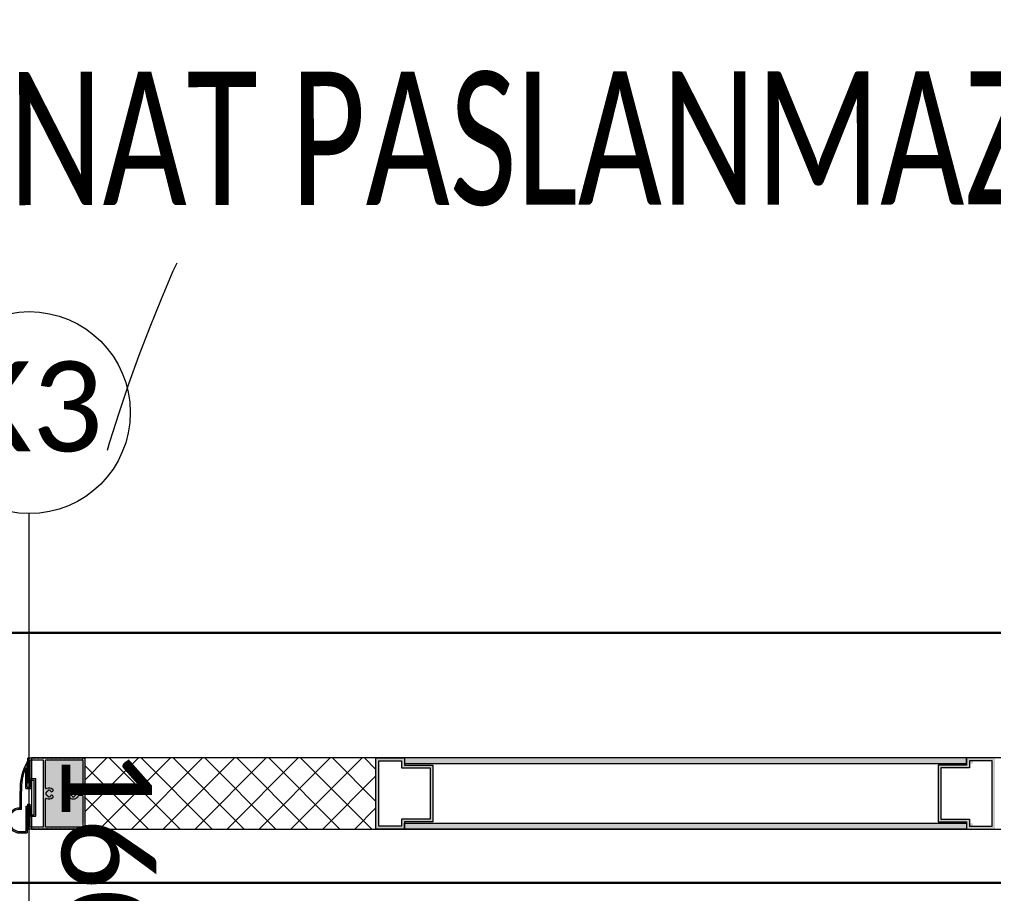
# Model space of a CAD drawing. Header units: millimetres. Extents: x -10496 to -5455, y -188 to 7293.
# Drawn here: x -6560.1 to -6501.7, y 4718.7 to 4771.1 of the extents above; entities that cross this region are included whole.
import ezdxf

# ---------------------------------------------------------------- set-up
doc = ezdxf.new("R2010")
doc.units = ezdxf.units.MM
doc.linetypes.add('ACAD_ISO03W100', pattern=[30, 12, -18])
for name, color, linetype in [('02_BEMASSUNG', 4, 'Continuous'), ('GJC ALAN', 2, 'Continuous'), ('İÇERİK1', 14, 'Continuous'), ('Kıtc-006 Yazı 001', 1, 'Continuous')]:
    doc.layers.add(name, color=color, linetype=linetype)
for name, color, linetype, lineweight in [('GJC_duvar', 10, 'Continuous', 30), ('GJC_ölçüler', 253, 'Continuous', 5), ('YAZI', 10, 'Continuous', 0), ('Yazı', 1, 'Continuous', 18)]:
    doc.layers.add(name, color=color, linetype=linetype, lineweight=lineweight)
doc.styles.get("Standard").update_dxf_attribs({"font": 'calibri.ttf', "height": 15})
doc.styles.add('Ölçü50', font='calibri.ttf', dxfattribs={"width": 0.7})

# ---------------------------------------------------------------- blocks, each defined once
blk = doc.blocks.new('180kapı')
at = {"lineweight": 9, "true_color": 0xc7c8ca}
h = blk.add_hatch(color=9, dxfattribs=at)
h.dxf.hatch_style = 1
h.paths.add_polyline_path([(17389.031, 16915.097), (17389.232, 16915.097), (17389.257, 16915.122), (17389.283, 16915.097), (17389.496, 16915.097), (17389.522, 16915.122), (17389.547, 16915.097), (17389.76, 16915.097), (17389.786, 16915.122), (17389.812, 16915.097), (17390.025, 16915.097), (17390.05, 16915.122), (17390.076, 16915.097), (17390.289, 16915.097), (17390.315, 16915.122), (17390.34, 16915.097), (17390.554, 16915.097), (17390.579, 16915.122), (17390.605, 16915.097), (17390.818, 16915.097), (17390.844, 16915.122), (17390.869, 16915.097), (17391.082, 16915.097), (17391.505, 16915.519), (17391.505, 16919.318, 0.668179), (17391.432, 16919.348), (17391.383, 16919.346), (17391.372, 16919.335), (17391.347, 16919.361), (17391.134, 16919.361), (17391.108, 16919.335), (17391.082, 16919.361), (17390.869, 16919.361), (17390.844, 16919.335), (17390.818, 16919.361), (17390.605, 16919.361), (17390.579, 16919.335), (17390.554, 16919.361), (17390.34, 16919.361), (17390.315, 16919.335), (17390.289, 16919.361), (17390.076, 16919.361), (17390.05, 16919.335), (17390.025, 16919.361), (17389.812, 16919.361), (17389.786, 16919.335), (17389.76, 16919.361), (17389.547, 16919.361), (17389.522, 16919.335), (17389.496, 16919.361), (17389.283, 16919.361), (17389.031, 16919.109)])
h = blk.add_hatch(color=9, dxfattribs=at)
h.dxf.hatch_style = 1
h.paths.add_polyline_path([(17389.159, 16915.224), (17389.159, 16916.899, -0.561991), (17389.221, 16916.937, 0.306781), (17389.587, 16916.98, 1), (17389.481, 16917.103, -0.045173), (17389.457, 16917.085, 0.405963), (17389.446, 16917.065, -0.405143), (17389.436, 16917.044, -0.083097), (17389.372, 16917.034, -0.083097), (17389.309, 16917.044, -0.405143), (17389.298, 16917.065, 0.405963), (17389.288, 16917.085, -0.126935), (17389.229, 16917.144, 0.405953), (17389.208, 16917.155, -0.405142), (17389.188, 16917.165, -0.082774), (17389.177, 16917.228, -0.083419), (17389.188, 16917.292, -0.405144), (17389.208, 16917.303, 0.405974), (17389.229, 16917.313, -0.126932), (17389.288, 16917.372, 0.405963), (17389.298, 16917.393, -0.405143), (17389.309, 16917.413, -0.083097), (17389.372, 16917.424, -0.083097), (17389.436, 16917.413, -0.405143), (17389.446, 16917.393, 0.405963), (17389.457, 16917.372, -0.045173), (17389.481, 16917.354, 1), (17389.587, 16917.477, 0.306781), (17389.221, 16917.52, -0.561991), (17389.159, 16917.558), (17389.159, 16919.233, -0.414214), (17389.18, 16919.254), (17391.355, 16919.254, -0.414214), (17391.398, 16919.212), (17391.398, 16917.378, -0.414214), (17391.355, 16917.335), (17391.151, 16917.335, -0.306059), (17391.127, 16917.351, 0.514738), (17390.607, 16917.477, 1), (17390.713, 16917.354, -0.045173), (17390.738, 16917.372, 0.405963), (17390.748, 16917.393, -0.405143), (17390.759, 16917.413, -0.083097), (17390.822, 16917.424, -0.083097), (17390.886, 16917.413, -0.405143), (17390.896, 16917.393, 0.405963), (17390.907, 16917.372, -0.126935), (17390.965, 16917.313, 0.405953), (17390.986, 16917.303, -0.405142), (17391.007, 16917.292, -0.082774), (17391.017, 16917.229, -0.083419), (17391.007, 16917.165, -0.405144), (17390.986, 16917.155, 0.405974), (17390.965, 16917.144, -0.126932), (17390.907, 16917.085, 0.405963), (17390.896, 16917.065, -0.405143), (17390.886, 16917.044, -0.083097), (17390.822, 16917.034, -0.083097), (17390.759, 16917.044, -0.405143), (17390.748, 16917.065, 0.405963), (17390.738, 16917.085, -0.045173), (17390.713, 16917.103, 1), (17390.607, 16916.98, 0.514738), (17391.127, 16917.106, -0.306059), (17391.151, 16917.122), (17391.355, 16917.122, -0.414214), (17391.398, 16917.079), (17391.398, 16915.246, -0.414214), (17391.355, 16915.203), (17389.18, 16915.203, -0.414214)], flags=17)
h.paths.add_polyline_path([(17389.159, 16915.224, 0.414214), (17389.18, 16915.203), (17391.355, 16915.203, 0.414214), (17391.398, 16915.246), (17391.398, 16917.079, 0.414214), (17391.355, 16917.122), (17391.151, 16917.122, 0.306059), (17391.127, 16917.106, -0.514738), (17390.607, 16916.98, -1), (17390.713, 16917.103, 0.054412), (17390.743, 16917.082, -0.301481), (17390.748, 16917.065, 0.405143), (17390.759, 16917.044, 0.083097), (17390.822, 16917.034, 0.083097), (17390.886, 16917.044, 0.405143), (17390.896, 16917.065, -0.301481), (17390.901, 16917.082, 0.145709), (17390.968, 16917.15, -0.301473), (17390.986, 16917.155, 0.405144), (17391.007, 16917.165, 0.083419), (17391.017, 16917.229, 0.082774), (17391.007, 16917.292, 0.405142), (17390.986, 16917.303, -0.301489), (17390.968, 16917.308, 0.145709), (17390.901, 16917.375, -0.301481), (17390.896, 16917.393, 0.405143), (17390.886, 16917.413, 0.083097), (17390.822, 16917.424, 0.083097), (17390.759, 16917.413, 0.405143), (17390.748, 16917.393, -0.301481), (17390.743, 16917.375, 0.054412), (17390.713, 16917.354, -1), (17390.607, 16917.477, -0.514738), (17391.127, 16917.351, 0.306059), (17391.151, 16917.335), (17391.355, 16917.335, 0.414214), (17391.398, 16917.378), (17391.398, 16919.212, 0.414214), (17391.355, 16919.254), (17389.18, 16919.254, 0.414214), (17389.159, 16919.233), (17389.159, 16917.558, 0.561991), (17389.221, 16917.52, -0.306782), (17389.587, 16917.477, -1), (17389.481, 16917.354, 0.054412), (17389.451, 16917.375, -0.301481), (17389.446, 16917.393, 0.405143), (17389.436, 16917.413, 0.083097), (17389.372, 16917.424, 0.083097), (17389.309, 16917.413, 0.405143), (17389.298, 16917.393, -0.301481), (17389.293, 16917.375, 0.145709), (17389.226, 16917.308, -0.301473), (17389.208, 16917.303, 0.405144), (17389.188, 16917.292, 0.083419), (17389.177, 16917.228, 0.082774), (17389.188, 16917.165, 0.405142), (17389.208, 16917.155, -0.301489), (17389.226, 16917.15, 0.145709), (17389.293, 16917.082, -0.301481), (17389.298, 16917.065, 0.405143), (17389.309, 16917.044, 0.083097), (17389.372, 16917.034, 0.083097), (17389.436, 16917.044, 0.405143), (17389.446, 16917.065, -0.301481), (17389.451, 16917.082, 0.054412), (17389.481, 16917.103, -1), (17389.587, 16916.98, -0.306781), (17389.221, 16916.937, 0.561991), (17389.159, 16916.899)], flags=17)
at = {"lineweight": 9, "true_color": 0x000000}
h = blk.add_hatch(color=18, dxfattribs=at)
h.dxf.hatch_style = 1
h.paths.add_polyline_path([(17412.4, 16918.934), (17410.694, 16918.934), (17410.694, 16919.361), (17408.988, 16919.361), (17408.988, 16915.097), (17410.694, 16915.097), (17410.694, 16915.523), (17412.4, 16915.523)])
h.paths.add_polyline_path([(17412.229, 16918.764), (17410.524, 16918.764), (17410.524, 16919.19), (17409.159, 16919.19), (17409.159, 16915.267), (17410.524, 16915.267), (17410.524, 16915.694), (17412.229, 16915.694)], flags=16)
at = {"lineweight": 9}
h = blk.add_hatch(color=4, dxfattribs=at)
h.dxf.hatch_style = 1
h.paths.add_polyline_path([(17410.694, 16919.361), (17410.694, 16919.02), (17444.809, 16919.02), (17444.809, 16919.361)])
h.paths.add_polyline_path([(17444.809, 16915.097), (17444.809, 16915.438), (17410.694, 16915.438), (17410.694, 16915.097)])
at = {"lineweight": 9, "true_color": 0x000000}
h = blk.add_hatch(color=18, dxfattribs=at)
h.dxf.hatch_style = 1
h.paths.add_polyline_path([(17444.425, 16919.361), (17446.131, 16919.361), (17446.131, 16915.097), (17444.425, 16915.097), (17444.425, 16915.438), (17444.425, 16915.523), (17442.719, 16915.523), (17442.719, 16918.934), (17444.425, 16918.934)])
h.paths.add_polyline_path([(17444.596, 16919.19), (17444.596, 16918.764), (17442.89, 16918.764), (17442.89, 16915.694), (17444.596, 16915.694), (17444.596, 16915.267), (17445.96, 16915.267), (17445.96, 16919.19)], flags=16)
h = blk.add_hatch(color=18, dxfattribs=at)
h.dxf.hatch_style = 1
h.paths.add_polyline_path([(17388.056, 16916.378), (17388.226, 16916.378), (17388.226, 16915.866), (17388.568, 16915.866), (17388.568, 16918.122), (17388.226, 16918.122), (17388.226, 16917.61), (17388.056, 16917.61), (17388.056, 16919.126, 0.149126), (17387.629, 16917.366), (17387.629, 16916.357, 1), (17387.629, 16914.862), (17388.056, 16914.862)])
h.paths.add_polyline_path([(17387.971, 16914.947), (17387.629, 16914.947, -1.062317), (17387.715, 16916.272), (17387.715, 16917.366, -0.120241), (17387.971, 16918.775), (17387.971, 16917.525), (17388.312, 16917.525), (17388.312, 16918.037), (17388.482, 16918.037), (17388.482, 16915.951), (17388.312, 16915.951), (17388.312, 16916.463), (17387.971, 16916.463)], flags=16)
at = {"lineweight": 9}
for p, q in [((17467.246, 16919.361), (17388.313, 16919.361)), ((17388.313, 16919.361), (17388.313, 16915.097)), ((17408.988, 16919.361), (17391.505, 16919.361)), ((17391.505, 16919.361), (17391.505, 16915.097)), ((17408.988, 16915.097), (17408.988, 16919.361)), ((17408.988, 16919.361), (17410.694, 16919.361)), ((17408.988, 16915.097), (17408.988, 16919.361)), ((17409.159, 16915.267), (17409.159, 16919.19)), ((17409.159, 16919.19), (17410.524, 16919.19)), ((17410.524, 16919.19), (17410.524, 16918.764)), ((17444.425, 16919.361), (17410.694, 16919.361)), ((17410.694, 16919.361), (17410.694, 16919.02)), ((17410.694, 16919.361), (17410.694, 16918.934)), ((17446.131, 16919.361), (17444.425, 16919.361)), ((17444.425, 16919.361), (17444.425, 16918.934)), ((17444.425, 16919.02), (17444.425, 16919.361)), ((17445.96, 16919.19), (17444.596, 16919.19)), ((17444.596, 16919.19), (17444.596, 16918.764)), ((17445.96, 16915.267), (17445.96, 16919.19)), ((17387.971, 16917.525), (17387.971, 16918.775)), ((17388.056, 16917.61), (17388.056, 16919.126)), ((17410.524, 16918.764), (17412.229, 16918.764)), ((17410.694, 16919.02), (17444.425, 16919.02)), ((17410.694, 16918.934), (17412.4, 16918.934)), ((17412.229, 16918.764), (17412.229, 16915.694)), ((17412.4, 16918.934), (17412.4, 16915.523)), ((17444.425, 16918.934), (17442.719, 16918.934)), ((17442.719, 16918.934), (17442.719, 16915.523)), ((17444.596, 16918.764), (17442.89, 16918.764)), ((17442.89, 16918.764), (17442.89, 16915.694)), ((17388.226, 16917.61), (17388.226, 16918.122)), ((17388.226, 16918.122), (17388.568, 16918.122)), ((17388.312, 16917.525), (17388.312, 16918.037)), ((17388.312, 16918.037), (17388.482, 16918.037)), ((17388.482, 16915.951), (17388.482, 16918.037)), ((17388.568, 16915.866), (17388.568, 16918.122)), ((17387.971, 16917.525), (17388.312, 16917.525)), ((17388.056, 16917.61), (17388.226, 16917.61)), ((17387.629, 16916.357), (17387.629, 16917.366)), ((17387.715, 16916.272), (17387.715, 16917.366)), ((17387.971, 16916.463), (17388.312, 16916.463)), ((17387.971, 16916.463), (17387.971, 16914.947)), ((17388.056, 16916.378), (17388.226, 16916.378)), ((17388.056, 16916.378), (17388.056, 16914.862)), ((17388.226, 16916.378), (17388.226, 16915.866)), ((17388.312, 16916.463), (17388.312, 16915.951)), ((17388.226, 16915.866), (17388.568, 16915.866)), ((17388.312, 16915.951), (17388.482, 16915.951)), ((17412.229, 16915.694), (17410.524, 16915.694)), ((17410.524, 16915.694), (17410.524, 16915.267)), ((17442.89, 16915.694), (17444.596, 16915.694)), ((17444.596, 16915.694), (17444.596, 16915.267)), ((17410.524, 16915.267), (17409.159, 16915.267)), ((17412.4, 16915.523), (17410.694, 16915.523)), ((17410.694, 16915.523), (17410.694, 16915.097)), ((17410.694, 16915.097), (17410.694, 16915.438)), ((17410.694, 16915.438), (17444.425, 16915.438)), ((17442.719, 16915.523), (17444.425, 16915.523)), ((17444.425, 16915.523), (17444.425, 16915.097)), ((17444.425, 16915.438), (17444.425, 16915.097)), ((17444.596, 16915.267), (17445.96, 16915.267)), ((17387.629, 16914.947), (17387.971, 16914.947)), ((17387.629, 16914.862), (17388.056, 16914.862)), ((17388.313, 16915.097), (17467.246, 16915.097)), ((17391.505, 16915.097), (17408.988, 16915.097)), ((17410.694, 16915.097), (17408.988, 16915.097)), ((17444.425, 16915.097), (17410.694, 16915.097)), ((17444.425, 16915.097), (17446.131, 16915.097))]:
    blk.add_line(p, q, dxfattribs=at)
at = {"color": 40, "linetype": 'Continuous', "lineweight": 9, "true_color": 0xf8d731}
for p, q in [((17391.505, 16918.035), (17392.831, 16919.361)), ((17391.505, 16916.12), (17394.745, 16919.361)), ((17392.396, 16915.097), (17396.66, 16919.361)), ((17397.24, 16915.097), (17392.976, 16919.361)), ((17394.31, 16915.097), (17398.575, 16919.361)), ((17399.155, 16915.097), (17394.891, 16919.361)), ((17396.225, 16915.097), (17400.49, 16919.361)), ((17401.07, 16915.097), (17396.806, 16919.361)), ((17398.14, 16915.097), (17402.404, 16919.361)), ((17402.985, 16915.097), (17398.72, 16919.361)), ((17400.055, 16915.097), (17404.319, 16919.361)), ((17404.899, 16915.097), (17400.635, 16919.361)), ((17401.969, 16915.097), (17406.234, 16919.361)), ((17406.814, 16915.097), (17402.55, 16919.361)), ((17403.884, 16915.097), (17408.149, 16919.361)), ((17408.729, 16915.097), (17404.465, 16919.361)), ((17408.988, 16916.752), (17406.379, 16919.361)), ((17408.988, 16918.667), (17408.294, 16919.361)), ((17395.326, 16915.097), (17391.505, 16918.918)), ((17405.799, 16915.097), (17408.988, 16918.286)), ((17393.411, 16915.097), (17391.505, 16917.003)), ((17407.714, 16915.097), (17408.988, 16916.371))]:
    blk.add_line(p, q, dxfattribs=at)
at = {"lineweight": 9}
for centre, radius, start, end in [((17390.728, 16917.547), 3.104, 149.41962, 183.34676), ((17390.731, 16917.546), 3.021, 155.99822, 183.42369), ((17387.629, 16915.609), 0.748, 90, 270), ((17387.632, 16915.612), 0.665, 82.85465, 269.77773)]:
    blk.add_arc(centre, radius, start, end, dxfattribs=at)
at = {"layer": '02_BEMASSUNG', "linetype": 'ACAD_ISO03W100', "lineweight": 9}
blk.add_arc((17483.093, 16910.752), 94.207, 101.26652, 172.01984, dxfattribs=at)
at = {"layer": 'İÇERİK1', "color": 0, "lineweight": 9}
for p, q in [((17388.093, 16917.868), (17388.093, 16919.34)), ((17388.114, 16919.361), (17388.174, 16919.361)), ((17388.174, 16919.361), (17388.2, 16919.335)), ((17388.2, 16919.335), (17388.225, 16919.361)), ((17388.221, 16919.207), (17388.221, 16917.868)), ((17388.225, 16919.361), (17388.438, 16919.361)), ((17389.031, 16919.233), (17388.247, 16919.233)), ((17388.438, 16919.361), (17388.464, 16919.335)), ((17388.464, 16919.335), (17388.49, 16919.361)), ((17388.49, 16919.361), (17388.703, 16919.361)), ((17388.703, 16919.361), (17388.728, 16919.335)), ((17388.728, 16919.335), (17388.754, 16919.361)), ((17388.754, 16919.361), (17388.967, 16919.361)), ((17388.967, 16919.361), (17388.993, 16919.335)), ((17388.993, 16919.335), (17389.018, 16919.361)), ((17389.018, 16919.361), (17389.232, 16919.361)), ((17389.031, 16915.224), (17389.031, 16919.233)), ((17389.159, 16917.558), (17389.159, 16919.233)), ((17389.18, 16919.254), (17391.355, 16919.254)), ((17389.232, 16919.361), (17389.257, 16919.335)), ((17389.257, 16919.335), (17389.283, 16919.361)), ((17389.283, 16919.361), (17389.496, 16919.361)), ((17389.496, 16919.361), (17389.522, 16919.335)), ((17389.522, 16919.335), (17389.547, 16919.361)), ((17389.547, 16919.361), (17389.76, 16919.361)), ((17389.76, 16919.361), (17389.786, 16919.335)), ((17389.786, 16919.335), (17389.812, 16919.361)), ((17389.812, 16919.361), (17390.025, 16919.361)), ((17390.025, 16919.361), (17390.05, 16919.335)), ((17390.05, 16919.335), (17390.076, 16919.361)), ((17390.076, 16919.361), (17390.289, 16919.361)), ((17390.289, 16919.361), (17390.315, 16919.335)), ((17390.315, 16919.335), (17390.34, 16919.361)), ((17390.34, 16919.361), (17390.554, 16919.361)), ((17390.554, 16919.361), (17390.579, 16919.335)), ((17390.579, 16919.335), (17390.605, 16919.361)), ((17390.605, 16919.361), (17390.818, 16919.361)), ((17390.818, 16919.361), (17390.844, 16919.335)), ((17390.844, 16919.335), (17390.869, 16919.361)), ((17390.869, 16919.361), (17391.082, 16919.361)), ((17391.082, 16919.361), (17391.108, 16919.335)), ((17391.108, 16919.335), (17391.134, 16919.361)), ((17391.134, 16919.361), (17391.347, 16919.361)), ((17391.347, 16919.361), (17391.372, 16919.335)), ((17391.372, 16919.335), (17391.398, 16919.361)), ((17391.398, 16919.361), (17391.462, 16919.361)), ((17391.398, 16919.212), (17391.398, 16917.378)), ((17391.505, 16919.318), (17391.505, 16915.139)), ((17388.2, 16917.868), (17388.093, 16917.868)), ((17388.221, 16917.868), (17388.2, 16917.868)), ((17389.159, 16915.224), (17389.159, 16916.899)), ((17391.355, 16917.335), (17391.151, 16917.335)), ((17391.151, 16917.122), (17391.355, 16917.122)), ((17391.398, 16917.079), (17391.398, 16915.246)), ((17388.093, 16916.589), (17388.2, 16916.589)), ((17388.093, 16915.118), (17388.093, 16916.589)), ((17388.2, 16916.589), (17388.221, 16916.589)), ((17388.221, 16916.589), (17388.221, 16915.25)), ((17388.2, 16915.122), (17388.174, 16915.097)), ((17388.225, 16915.097), (17388.2, 16915.122)), ((17388.247, 16915.224), (17389.031, 16915.224)), ((17388.464, 16915.122), (17388.438, 16915.097)), ((17388.49, 16915.097), (17388.464, 16915.122)), ((17388.728, 16915.122), (17388.703, 16915.097)), ((17388.754, 16915.097), (17388.728, 16915.122)), ((17388.993, 16915.122), (17388.967, 16915.097)), ((17389.018, 16915.097), (17388.993, 16915.122)), ((17391.355, 16915.203), (17389.18, 16915.203)), ((17389.257, 16915.122), (17389.232, 16915.097)), ((17389.283, 16915.097), (17389.257, 16915.122)), ((17389.522, 16915.122), (17389.496, 16915.097)), ((17389.547, 16915.097), (17389.522, 16915.122)), ((17389.786, 16915.122), (17389.76, 16915.097)), ((17389.812, 16915.097), (17389.786, 16915.122)), ((17390.05, 16915.122), (17390.025, 16915.097)), ((17390.076, 16915.097), (17390.05, 16915.122)), ((17390.315, 16915.122), (17390.289, 16915.097)), ((17390.34, 16915.097), (17390.315, 16915.122)), ((17390.579, 16915.122), (17390.554, 16915.097)), ((17390.605, 16915.097), (17390.579, 16915.122)), ((17390.844, 16915.122), (17390.818, 16915.097)), ((17390.869, 16915.097), (17390.844, 16915.122)), ((17391.108, 16915.122), (17391.082, 16915.097)), ((17391.134, 16915.097), (17391.108, 16915.122)), ((17391.372, 16915.122), (17391.347, 16915.097)), ((17391.398, 16915.097), (17391.372, 16915.122)), ((17388.174, 16915.097), (17388.114, 16915.097)), ((17388.438, 16915.097), (17388.225, 16915.097)), ((17388.703, 16915.097), (17388.49, 16915.097)), ((17388.967, 16915.097), (17388.754, 16915.097)), ((17389.232, 16915.097), (17389.018, 16915.097)), ((17389.496, 16915.097), (17389.283, 16915.097)), ((17389.76, 16915.097), (17389.547, 16915.097)), ((17390.025, 16915.097), (17389.812, 16915.097)), ((17390.289, 16915.097), (17390.076, 16915.097)), ((17390.554, 16915.097), (17390.34, 16915.097)), ((17390.818, 16915.097), (17390.605, 16915.097)), ((17391.082, 16915.097), (17390.869, 16915.097)), ((17391.347, 16915.097), (17391.134, 16915.097)), ((17391.462, 16915.097), (17391.398, 16915.097))]:
    blk.add_line(p, q, dxfattribs=at)
for centre, radius, start, end in [((17388.114, 16919.34), 0.0213, 90, 180), ((17388.247, 16919.207), 0.0256, 90, 180), ((17389.18, 16919.233), 0.0213, 90, 180), ((17391.355, 16919.212), 0.0426, 0, 90), ((17391.462, 16919.318), 0.0426, 0, 90), ((17389.202, 16917.558), 0.0426, 180, 297.3424), ((17389.372, 16917.229), 0.328, 49.12233, 117.3424), ((17389.534, 16917.416), 0.081, 229.12198, 49.12269), ((17390.66, 16917.416), 0.081, 130.87751, 310.87782), ((17390.822, 16917.229), 0.328, 21.93126, 130.87767), ((17389.202, 16916.899), 0.0426, 62.6576, 180), ((17389.372, 16917.229), 0.195, 160.9992, 180.07322), ((17389.372, 16917.229), 0.195, 180.07322, 199.00044), ((17389.203, 16917.287), 0.0166, 72.77914, 160.9992), ((17389.203, 16917.171), 0.0166, 199.00044, 287.2201), ((17389.213, 16917.319), 0.0166, 252.77914, 341.1627), ((17389.213, 16917.139), 0.0166, 18.84077, 107.2201), ((17389.372, 16917.229), 0.328, 242.6576, 310.87767), ((17389.372, 16917.229), 0.166, 120.53193, 149.46786), ((17389.372, 16917.229), 0.166, 210.53138, 239.46807), ((17389.282, 16917.388), 0.0166, 288.8393, 17.22066), ((17389.282, 16917.07), 0.0166, 342.77934, 71.1607), ((17389.314, 16917.398), 0.0166, 109.0008, 197.22066), ((17389.314, 16917.06), 0.0166, 162.77934, 250.9992), ((17389.372, 16917.229), 0.195, 90, 109.0008), ((17389.372, 16917.229), 0.195, 250.9992, 270), ((17389.372, 16917.229), 0.195, 70.9992, 90), ((17389.372, 16917.229), 0.195, 270, 289.0008), ((17389.43, 16917.398), 0.0166, 342.77934, 70.9992), ((17389.43, 16917.06), 0.0166, 289.0008, 17.22066), ((17389.462, 16917.388), 0.0166, 162.77934, 251.1607), ((17389.462, 16917.07), 0.0166, 108.8393, 197.22066), ((17389.372, 16917.229), 0.166, 49.12233, 59.46807), ((17389.372, 16917.229), 0.166, 300.53193, 310.87767), ((17389.534, 16917.042), 0.081, 310.87761, 130.87772), ((17390.66, 16917.042), 0.081, 49.1223, 229.12237), ((17390.822, 16917.229), 0.328, 229.12233, 338.06874), ((17390.822, 16917.229), 0.166, 120.53193, 130.87767), ((17390.822, 16917.229), 0.166, 229.12233, 239.46807), ((17390.732, 16917.388), 0.0166, 288.8393, 17.22066), ((17390.732, 16917.07), 0.0166, 342.77934, 71.1607), ((17390.764, 16917.398), 0.0166, 109.0008, 197.22066), ((17390.764, 16917.06), 0.0166, 162.77934, 250.9992), ((17390.822, 16917.229), 0.195, 90, 109.0008), ((17390.822, 16917.229), 0.195, 250.9992, 270), ((17390.822, 16917.229), 0.195, 70.9992, 90), ((17390.822, 16917.229), 0.195, 270, 289.0008), ((17390.88, 16917.398), 0.0166, 342.77934, 70.9992), ((17390.88, 16917.06), 0.0166, 289.0008, 17.22066), ((17390.912, 16917.388), 0.0166, 162.77934, 251.1607), ((17390.912, 16917.07), 0.0166, 108.8393, 197.22066), ((17390.822, 16917.229), 0.166, 30.53138, 59.46807), ((17390.822, 16917.229), 0.166, 300.53193, 329.46786), ((17390.981, 16917.319), 0.0166, 198.84077, 287.2201), ((17390.981, 16917.139), 0.0166, 72.77914, 161.1627), ((17390.991, 16917.287), 0.0166, 19.00044, 107.2201), ((17390.991, 16917.171), 0.0166, 252.77914, 340.9992), ((17390.822, 16917.229), 0.195, 0.07322, 19.00044), ((17390.822, 16917.229), 0.195, 340.9992, 0.07322), ((17391.151, 16917.361), 0.0256, 201.93126, 270), ((17391.151, 16917.097), 0.0256, 90, 158.06874), ((17391.355, 16917.378), 0.0426, 270, 0), ((17391.355, 16917.079), 0.0426, 0, 90), ((17388.114, 16915.118), 0.0213, 180, 270), ((17388.247, 16915.25), 0.0256, 180, 270), ((17389.18, 16915.224), 0.0213, 180, 270), ((17391.355, 16915.246), 0.0426, 270, 0), ((17391.462, 16915.139), 0.0426, 270, 0)]:
    blk.add_arc(centre, radius, start, end, dxfattribs=at)
at = {"layer": 'YAZI'}
blk.add_circle((17388.179, 16940.086), 6.062, dxfattribs=at)
at = {"layer": 'Yazı'}
blk.add_line((17388.18, 16906.022), (17388.179, 16934.032), dxfattribs=at)
at = {"layer": 'Yazı', "ltscale": 7}
blk.add_text('K3', height=5.4, dxfattribs=at).set_placement((17383.964, 16937.759))
at = {"layer": 'Yazı'}
blk.add_text('160', height=5.4, rotation=270, dxfattribs=at).set_placement((17390.128, 16920.005))
blk = doc.blocks.new('new ytong')
at = {"layer": 'GJC_ölçüler'}
blk.add_blockref('180kapı', (-35556.178, -11931.299), dxfattribs=at)

msp = doc.modelspace()

# ---------------------------------------------------------------- texts
at = {"layer": 'Kıtc-006 Yazı 001', "lineweight": 0, "insert": (-6616.789, 4767.934), "char_height": 8, "attachment_point": 1, "rotation": 0.04064, "style": 'Ölçü50'}
msp.add_mtext_dynamic_manual_height_columns('\\pxt4;{\\fCalibri|b0|i0|c162|p34;\\C0;\\c16777215;160\\fCalibri|b0|i0|c0|p34; CM \\fCalibri|b0|i0|c162|p34;ÇİFT \\fCalibri|b0|i0|c0|p34;KANAT PASLANMAZ \\fCalibri|b0|i0|c162|p34;ÇARPMA\\fCalibri|b0|i0|c0|p34;\\PKAPI}', width=1064.57193, gutter_width=0.765, heights=[0], dxfattribs=at)

# ---------------------------------------------------------------- next in the draw order: block references
at = {"layer": 'GJC_duvar', "color": 41, "true_color": 0xf4ee51}
msp.add_blockref('new ytong', (11608.455, -261.264), dxfattribs=at)

# ---------------------------------------------------------------- next in the draw order: linework, layer by layer
at = {"layer": 'GJC ALAN', "color": 40, "lineweight": 30, "true_color": 0xf8d731}
msp.add_lwpolyline([(-6045.166, 4954.389), (-6043.695, 4750.298), (-6189.382, 4750.298), (-6189.38, 4734.298), (-6975.232, 4734.298), (-6975.403, 4329.334), (-6925.059, 4328.347), (-6925.232, 2968.984), (-7194.934, 2969.03)], dxfattribs=at)
msp.add_lwpolyline([(-6189.382, 4719.298), (-6975.232, 4719.298), (-6974.835, 4329.325), (-6923.295, 4328.312), (-6909.38, 4329.307), (-6910.232, 2969.819), (-6184.882, 2969.819), (-6184.882, 3054.298), (-6154.882, 3054.298), (-6154.882, 3560.298), (-6184.882, 3560.298), (-6184.882, 3653.298), (-6154.882, 3653.298), (-6154.882, 4054.298), (-6184.882, 4054.298), (-6184.882, 4146.298), (-6159.882, 4146.298), (-6154.882, 4650.298), (-6189.382, 4650.298)], close=True, dxfattribs=at)

doc.saveas('drawing.dxf')
